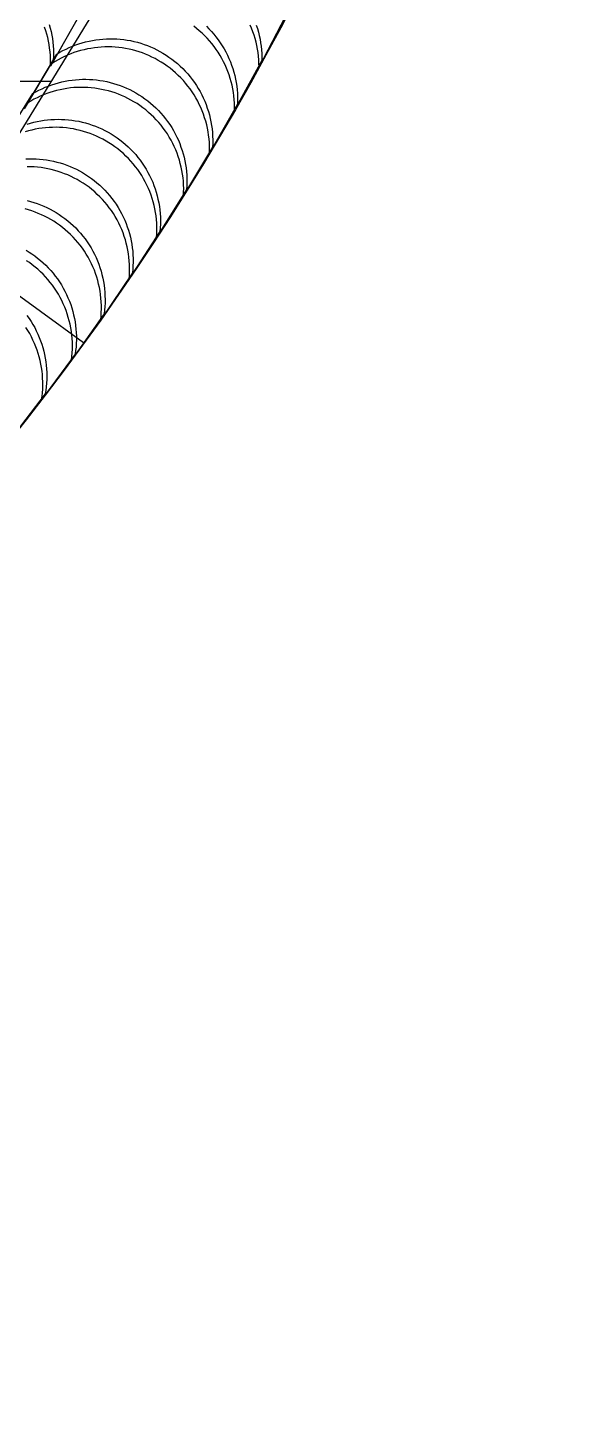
# Model space of a CAD drawing. Header units: metres. Extents: x -22.9 to 22.9, y -22.9 to 22.9.
# Drawn here: x 18 to 22.86, y -22.86 to -10.65 of the extents above; entities that cross this region are included whole.
import ezdxf

# ---------------------------------------------------------------- set-up
doc = ezdxf.new("R2010")
doc.units = ezdxf.units.M
for name, color, linetype in [('OBSERVED_CIRCULAR_SCAN', 3, 'Continuous'), ('SCAN_FOOTPRINTS', 5, 'Continuous'), ('TANK_BOUNDARY', 7, 'Continuous')]:
    doc.layers.add(name, color=color, linetype=linetype)

msp = doc.modelspace()

# ---------------------------------------------------------------- linework, layer by layer
at = {"layer": 'OBSERVED_CIRCULAR_SCAN'}
for p, q in [((17.315, -12.58), (19.069, -9.716)), ((16.207, -11.125), (18.112, -11.125)), ((18.113, -11.125), (18.206, -11.125)), ((18.491, -13.435), (17.315, -12.58))]:
    msp.add_line(p, q, dxfattribs=at)
at = {"layer": 'SCAN_FOOTPRINTS'}
for points in [[(18.447, -10.558), (18.198, -10.992), (18.198, -10.992), (18.199, -10.96), (18.199, -10.928), (18.198, -10.897), (18.195, -10.865), (18.191, -10.833), (18.187, -10.802), (18.181, -10.771), (18.174, -10.74), (18.166, -10.709), (18.157, -10.679), (18.146, -10.648)], [(19.575, -10.64), (19.598, -10.662), (19.619, -10.685), (19.64, -10.709), (19.66, -10.734), (19.679, -10.759), (19.698, -10.785), (19.715, -10.812), (19.731, -10.839), (19.747, -10.867), (19.761, -10.895), (19.774, -10.924), (19.787, -10.954), (19.798, -10.983), (19.808, -11.013), (19.817, -11.044), (19.826, -11.075), (19.833, -11.106), (19.838, -11.137), (19.843, -11.168), (19.847, -11.2), (19.849, -11.231), (19.851, -11.263), (19.851, -11.295), (19.85, -11.327), (19.603, -11.761), (19.603, -11.761), (19.603, -11.729), (19.603, -11.697), (19.602, -11.666), (19.599, -11.634), (19.595, -11.602), (19.591, -11.571), (19.585, -11.54), (19.578, -11.509), (19.57, -11.478), (19.56, -11.448), (19.55, -11.417), (19.539, -11.388), (19.527, -11.358), (19.513, -11.33), (19.499, -11.301), (19.483, -11.273), (19.467, -11.246), (19.45, -11.22), (19.432, -11.193), (19.412, -11.168), (19.392, -11.143), (19.372, -11.119), (19.35, -11.096), (19.327, -11.074), (19.304, -11.052), (19.28, -11.031), (19.255, -11.011), (19.23, -10.992), (19.204, -10.974), (19.177, -10.957), (19.15, -10.941), (19.123, -10.926), (19.095, -10.912), (19.067, -10.899), (19.039, -10.887), (19.01, -10.876), (18.981, -10.866), (18.951, -10.857), (18.922, -10.849), (18.892, -10.842), (18.861, -10.836), (18.831, -10.831), (18.801, -10.828), (18.77, -10.825), (18.739, -10.823), (18.708, -10.822), (18.678, -10.823), (18.647, -10.824), (18.616, -10.827), (18.586, -10.83), (18.555, -10.835), (18.525, -10.84), (18.495, -10.847), (18.465, -10.855), (18.435, -10.863), (18.406, -10.873), (18.377, -10.884), (18.349, -10.895), (18.321, -10.908), (18.293, -10.921), (18.266, -10.936), (18.239, -10.951), (18.213, -10.968), (18.461, -10.533)], [(20.271, -10.556), (20.04, -10.999), (20.04, -10.999), (20.039, -10.967), (20.038, -10.936), (20.035, -10.904), (20.032, -10.872), (20.027, -10.841), (20.021, -10.81), (20.014, -10.779), (20.005, -10.748), (19.996, -10.718), (19.986, -10.688), (19.974, -10.658), (19.962, -10.629)], [(18.188, -10.625), (18.197, -10.656), (18.204, -10.687), (18.21, -10.718), (18.215, -10.749), (18.22, -10.781), (18.223, -10.813), (18.224, -10.844), (18.225, -10.876), (18.225, -10.908), (18.223, -10.94), (17.966, -11.368)], [(20.016, -10.631), (20.026, -10.661), (20.035, -10.692), (20.042, -10.722), (20.049, -10.754), (20.054, -10.785), (20.058, -10.816), (20.062, -10.848), (20.064, -10.88), (20.065, -10.912), (20.064, -10.943), (19.825, -11.382), (19.825, -11.382), (19.825, -11.35), (19.824, -11.319), (19.822, -11.287), (19.819, -11.255), (19.815, -11.224), (19.809, -11.192), (19.803, -11.161), (19.795, -11.13), (19.786, -11.1), (19.777, -11.07), (19.766, -11.04), (19.754, -11.01), (19.741, -10.981), (19.727, -10.953), (19.712, -10.925), (19.696, -10.897), (19.68, -10.87), (19.662, -10.844), (19.643, -10.818), (19.623, -10.793), (19.603, -10.769), (19.582, -10.745), (19.559, -10.722), (19.537, -10.7), (19.513, -10.679), (19.488, -10.659), (19.463, -10.639)], [(17.778, -11.659), (18.043, -11.235), (18.043, -11.235), (18.069, -11.22), (18.097, -11.205), (18.124, -11.192), (18.152, -11.179), (18.181, -11.168), (18.21, -11.157), (18.239, -11.148), (18.269, -11.139), (18.299, -11.132), (18.329, -11.125), (18.359, -11.12), (18.39, -11.115), (18.42, -11.112), (18.451, -11.109), (18.482, -11.108), (18.512, -11.108), (18.543, -11.109), (18.574, -11.111), (18.605, -11.114), (18.635, -11.118), (18.665, -11.123), (18.696, -11.129), (18.726, -11.136), (18.755, -11.144), (18.785, -11.153), (18.814, -11.163), (18.843, -11.174), (18.871, -11.186), (18.899, -11.199), (18.926, -11.213), (18.953, -11.228), (18.98, -11.244), (19.006, -11.261), (19.032, -11.28), (19.058, -11.299), (19.082, -11.319), (19.106, -11.34), (19.13, -11.361), (19.152, -11.384), (19.174, -11.407), (19.194, -11.431), (19.214, -11.456), (19.233, -11.481), (19.252, -11.507), (19.269, -11.534), (19.285, -11.561), (19.3, -11.589), (19.315, -11.618), (19.328, -11.647), (19.34, -11.676), (19.351, -11.706), (19.361, -11.736), (19.371, -11.766), (19.379, -11.797), (19.385, -11.828), (19.391, -11.859), (19.396, -11.891), (19.4, -11.922), (19.402, -11.954), (19.403, -11.986), (19.404, -12.018), (19.403, -12.049), (19.401, -12.081), (19.136, -12.505), (19.136, -12.505), (19.138, -12.474), (19.139, -12.442), (19.139, -12.41), (19.138, -12.378), (19.135, -12.347), (19.132, -12.315), (19.127, -12.284), (19.121, -12.252), (19.114, -12.221), (19.106, -12.191), (19.097, -12.16), (19.087, -12.13), (19.076, -12.1), (19.063, -12.071), (19.05, -12.042), (19.036, -12.014), (19.021, -11.986), (19.004, -11.959), (18.987, -11.932), (18.969, -11.906), (18.95, -11.88), (18.93, -11.855), (18.909, -11.831), (18.888, -11.808), (18.865, -11.786), (18.842, -11.764), (18.818, -11.743), (18.793, -11.723), (18.768, -11.704), (18.742, -11.686), (18.715, -11.668), (18.689, -11.653), (18.662, -11.638), (18.634, -11.624), (18.606, -11.611), (18.578, -11.599), (18.549, -11.587), (18.52, -11.577), (18.491, -11.568), (18.461, -11.56), (18.431, -11.553), (18.401, -11.547), (18.371, -11.542), (18.34, -11.538), (18.309, -11.535), (18.279, -11.533), (18.248, -11.532), (18.217, -11.533), (18.186, -11.534), (18.156, -11.536), (18.125, -11.54), (18.095, -11.544), (18.064, -11.549), (18.034, -11.556), (18.004, -11.563), (17.975, -11.572)], [(17.992, -11.505), (18.022, -11.496), (18.051, -11.488), (18.081, -11.481), (18.112, -11.475), (18.142, -11.47), (18.173, -11.466), (18.203, -11.464), (18.234, -11.462), (18.265, -11.461), (18.296, -11.462), (18.326, -11.463), (18.357, -11.466), (18.388, -11.469), (18.418, -11.474), (18.448, -11.479), (18.478, -11.486), (18.508, -11.493), (18.538, -11.502), (18.567, -11.512), (18.596, -11.523), (18.624, -11.534), (18.652, -11.547), (18.68, -11.56), (18.707, -11.575), (18.734, -11.59), (18.76, -11.607), (18.786, -11.624), (18.812, -11.643), (18.837, -11.663), (18.861, -11.683), (18.885, -11.705), (18.908, -11.727), (18.93, -11.75), (18.951, -11.773), (18.971, -11.798), (18.991, -11.823), (19.009, -11.849), (19.027, -11.875), (19.044, -11.902), (19.059, -11.93), (19.074, -11.958), (19.088, -11.987), (19.101, -12.016), (19.112, -12.045), (19.123, -12.075), (19.132, -12.106), (19.141, -12.136), (19.148, -12.167), (19.155, -12.198), (19.16, -12.23), (19.164, -12.261), (19.167, -12.293), (19.169, -12.325), (19.169, -12.356), (19.169, -12.388), (19.168, -12.42), (19.165, -12.452), (18.892, -12.871), (18.892, -12.871), (18.895, -12.839), (18.897, -12.807), (18.897, -12.776), (18.896, -12.744), (18.894, -12.712), (18.891, -12.68), (18.887, -12.649), (18.882, -12.618), (18.876, -12.586), (18.868, -12.555), (18.86, -12.525), (18.85, -12.495), (18.84, -12.465), (18.828, -12.435), (18.815, -12.406), (18.802, -12.377), (18.787, -12.349), (18.771, -12.321), (18.754, -12.294), (18.737, -12.268), (18.718, -12.242), (18.699, -12.217), (18.678, -12.193), (18.657, -12.169), (18.635, -12.146), (18.612, -12.124), (18.589, -12.102), (18.565, -12.082), (18.54, -12.062), (18.514, -12.044), (18.487, -12.026), (18.461, -12.01), (18.435, -11.994), (18.408, -11.98), (18.38, -11.966), (18.352, -11.953), (18.323, -11.942), (18.294, -11.931), (18.265, -11.921), (18.236, -11.913), (18.206, -11.905), (18.176, -11.898), (18.146, -11.893), (18.115, -11.888), (18.084, -11.885), (18.054, -11.882), (18.023, -11.881), (17.992, -11.88)], [(17.98, -11.811), (18.01, -11.81), (18.041, -11.81), (18.072, -11.811), (18.103, -11.813), (18.133, -11.816), (18.164, -11.82), (18.194, -11.825), (18.224, -11.832), (18.254, -11.839), (18.284, -11.847), (18.313, -11.856), (18.342, -11.866), (18.371, -11.878), (18.399, -11.89), (18.427, -11.903), (18.455, -11.917), (18.481, -11.932), (18.508, -11.948), (18.534, -11.965), (18.56, -11.983), (18.585, -12.002), (18.609, -12.023), (18.633, -12.043), (18.657, -12.065), (18.679, -12.088), (18.7, -12.111), (18.721, -12.135), (18.741, -12.16), (18.76, -12.186), (18.778, -12.212), (18.795, -12.239), (18.811, -12.266), (18.827, -12.294), (18.841, -12.322), (18.854, -12.351), (18.866, -12.381), (18.877, -12.41), (18.887, -12.441), (18.896, -12.471), (18.904, -12.502), (18.911, -12.533), (18.917, -12.564), (18.921, -12.596), (18.925, -12.627), (18.927, -12.659), (18.928, -12.691), (18.928, -12.722), (18.927, -12.754), (18.925, -12.786), (18.922, -12.818), (18.642, -13.231), (18.642, -13.231), (18.645, -13.2), (18.647, -13.168), (18.648, -13.136), (18.648, -13.105), (18.647, -13.073), (18.644, -13.041), (18.641, -13.009), (18.636, -12.978), (18.63, -12.947), (18.624, -12.916), (18.616, -12.885), (18.607, -12.854), (18.597, -12.824), (18.586, -12.794), (18.573, -12.765), (18.56, -12.736), (18.546, -12.708), (18.531, -12.68), (18.515, -12.652), (18.498, -12.626), (18.48, -12.6), (18.461, -12.574), (18.441, -12.549), (18.42, -12.525), (18.398, -12.502), (18.376, -12.479), (18.353, -12.457), (18.329, -12.436), (18.304, -12.416), (18.279, -12.397), (18.253, -12.379), (18.227, -12.362), (18.201, -12.346), (18.174, -12.331), (18.147, -12.317), (18.119, -12.304), (18.091, -12.292), (18.062, -12.28), (18.033, -12.27), (18.003, -12.261), (17.974, -12.253)], [(17.994, -12.179), (18.023, -12.187), (18.053, -12.196), (18.082, -12.206), (18.111, -12.217), (18.139, -12.228), (18.167, -12.241), (18.195, -12.255), (18.222, -12.27), (18.249, -12.285), (18.275, -12.302), (18.3, -12.319), (18.326, -12.338), (18.351, -12.357), (18.375, -12.378), (18.399, -12.399), (18.421, -12.421), (18.443, -12.445), (18.464, -12.468), (18.485, -12.493), (18.504, -12.518), (18.522, -12.544), (18.54, -12.57), (18.557, -12.597), (18.572, -12.625), (18.587, -12.653), (18.601, -12.682), (18.613, -12.711), (18.625, -12.741), (18.635, -12.771), (18.645, -12.801), (18.653, -12.832), (18.66, -12.863), (18.667, -12.894), (18.672, -12.925), (18.676, -12.957), (18.679, -12.988), (18.68, -13.02), (18.681, -13.052), (18.681, -13.084), (18.679, -13.115), (18.676, -13.147), (18.672, -13.179), (18.384, -13.587), (18.384, -13.587), (18.388, -13.556), (18.391, -13.524), (18.392, -13.492), (18.393, -13.46), (18.392, -13.429), (18.39, -13.397), (18.387, -13.365), (18.383, -13.334), (18.378, -13.302), (18.372, -13.271), (18.365, -13.24), (18.356, -13.21), (18.347, -13.179), (18.336, -13.149), (18.325, -13.12), (18.312, -13.09), (18.298, -13.062), (18.284, -13.034), (18.268, -13.006), (18.252, -12.979), (18.234, -12.952), (18.216, -12.926), (18.196, -12.901), (18.176, -12.877), (18.155, -12.853), (18.133, -12.83), (18.11, -12.808), (18.087, -12.786), (18.062, -12.766), (18.037, -12.746), (18.012, -12.727), (17.986, -12.71)], [(17.983, -12.617), (18.009, -12.633), (18.035, -12.65), (18.06, -12.668), (18.085, -12.687), (18.11, -12.708), (18.134, -12.729), (18.157, -12.75), (18.179, -12.773), (18.201, -12.797), (18.221, -12.821), (18.241, -12.846), (18.26, -12.871), (18.278, -12.897), (18.295, -12.924), (18.311, -12.952), (18.326, -12.98), (18.34, -13.008), (18.353, -13.037), (18.366, -13.066), (18.377, -13.096), (18.387, -13.126), (18.395, -13.157), (18.403, -13.188), (18.41, -13.219), (18.416, -13.25), (18.42, -13.282), (18.423, -13.313), (18.426, -13.345), (18.427, -13.377), (18.427, -13.408), (18.426, -13.44), (18.424, -13.472), (18.42, -13.504), (18.416, -13.535), (18.119, -13.938), (18.119, -13.938), (18.124, -13.906), (18.127, -13.875), (18.13, -13.843), (18.131, -13.811), (18.131, -13.779), (18.129, -13.748), (18.127, -13.716), (18.124, -13.684), (18.119, -13.653), (18.114, -13.622), (18.107, -13.591), (18.099, -13.56), (18.09, -13.529), (18.08, -13.499), (18.069, -13.469), (18.057, -13.44), (18.044, -13.411), (18.03, -13.382), (18.015, -13.354), (17.999, -13.327), (17.982, -13.3)], [(17.991, -13.194), (18.009, -13.22), (18.027, -13.246), (18.043, -13.273), (18.059, -13.301), (18.073, -13.329), (18.087, -13.358), (18.1, -13.387), (18.111, -13.417), (18.122, -13.447), (18.131, -13.477), (18.139, -13.508), (18.146, -13.539), (18.153, -13.57), (18.158, -13.602), (18.161, -13.633), (18.164, -13.665), (18.166, -13.696), (18.166, -13.728), (18.166, -13.76), (18.164, -13.792), (18.161, -13.823), (18.157, -13.855), (18.152, -13.886), (17.848, -14.283)]]:
    msp.add_lwpolyline(points, dxfattribs=at)
msp.add_lwpolyline([(18.255, -10.886), (18.282, -10.87), (18.309, -10.855), (18.336, -10.841), (18.364, -10.828), (18.392, -10.816), (18.421, -10.805), (18.45, -10.795), (18.479, -10.786), (18.509, -10.778), (18.539, -10.771), (18.569, -10.765), (18.6, -10.76), (18.63, -10.756), (18.661, -10.753), (18.692, -10.751), (18.722, -10.75), (18.753, -10.75), (18.784, -10.752), (18.815, -10.754), (18.845, -10.757), (18.876, -10.762), (18.906, -10.767), (18.936, -10.774), (18.966, -10.781), (18.996, -10.79), (19.025, -10.8), (19.054, -10.81), (19.082, -10.822), (19.11, -10.834), (19.138, -10.848), (19.165, -10.862), (19.192, -10.877), (19.219, -10.894), (19.245, -10.912), (19.271, -10.93), (19.296, -10.95), (19.321, -10.97), (19.344, -10.992), (19.367, -11.014), (19.389, -11.037), (19.411, -11.06), (19.431, -11.085), (19.45, -11.11), (19.469, -11.135), (19.487, -11.162), (19.504, -11.189), (19.519, -11.216), (19.534, -11.244), (19.548, -11.273), (19.561, -11.302), (19.573, -11.332), (19.583, -11.362), (19.593, -11.392), (19.602, -11.423), (19.609, -11.453), (19.616, -11.485), (19.621, -11.516), (19.625, -11.547), (19.628, -11.579), (19.63, -11.611), (19.631, -11.643), (19.631, -11.674), (19.629, -11.706), (19.373, -12.135), (19.373, -12.135), (19.374, -12.104), (19.375, -12.072), (19.374, -12.04), (19.372, -12.008), (19.369, -11.977), (19.365, -11.945), (19.359, -11.914), (19.353, -11.883), (19.345, -11.852), (19.337, -11.821), (19.327, -11.791), (19.316, -11.761), (19.305, -11.732), (19.292, -11.702), (19.278, -11.674), (19.263, -11.646), (19.247, -11.618), (19.231, -11.591), (19.213, -11.565), (19.194, -11.539), (19.175, -11.514), (19.154, -11.49), (19.133, -11.466), (19.111, -11.443), (19.088, -11.421), (19.064, -11.4), (19.04, -11.379), (19.015, -11.36), (18.989, -11.341), (18.963, -11.323), (18.936, -11.307), (18.909, -11.291), (18.882, -11.277), (18.854, -11.264), (18.826, -11.251), (18.798, -11.239), (18.769, -11.229), (18.739, -11.219), (18.71, -11.211), (18.68, -11.203), (18.65, -11.197), (18.62, -11.191), (18.589, -11.187), (18.558, -11.183), (18.528, -11.181), (18.497, -11.18), (18.466, -11.18), (18.435, -11.18), (18.405, -11.182), (18.374, -11.185), (18.343, -11.189), (18.313, -11.194), (18.283, -11.2), (18.253, -11.207), (18.223, -11.215), (18.194, -11.225), (18.165, -11.235), (18.136, -11.246), (18.108, -11.258), (18.08, -11.271), (18.052, -11.285), (18.025, -11.3), (17.999, -11.316), (18.255, -10.886)], close=True, dxfattribs=at)
at = {"layer": 'TANK_BOUNDARY'}
msp.add_circle((0, 0), 22.86, dxfattribs=at)

doc.saveas('drawing.dxf')
